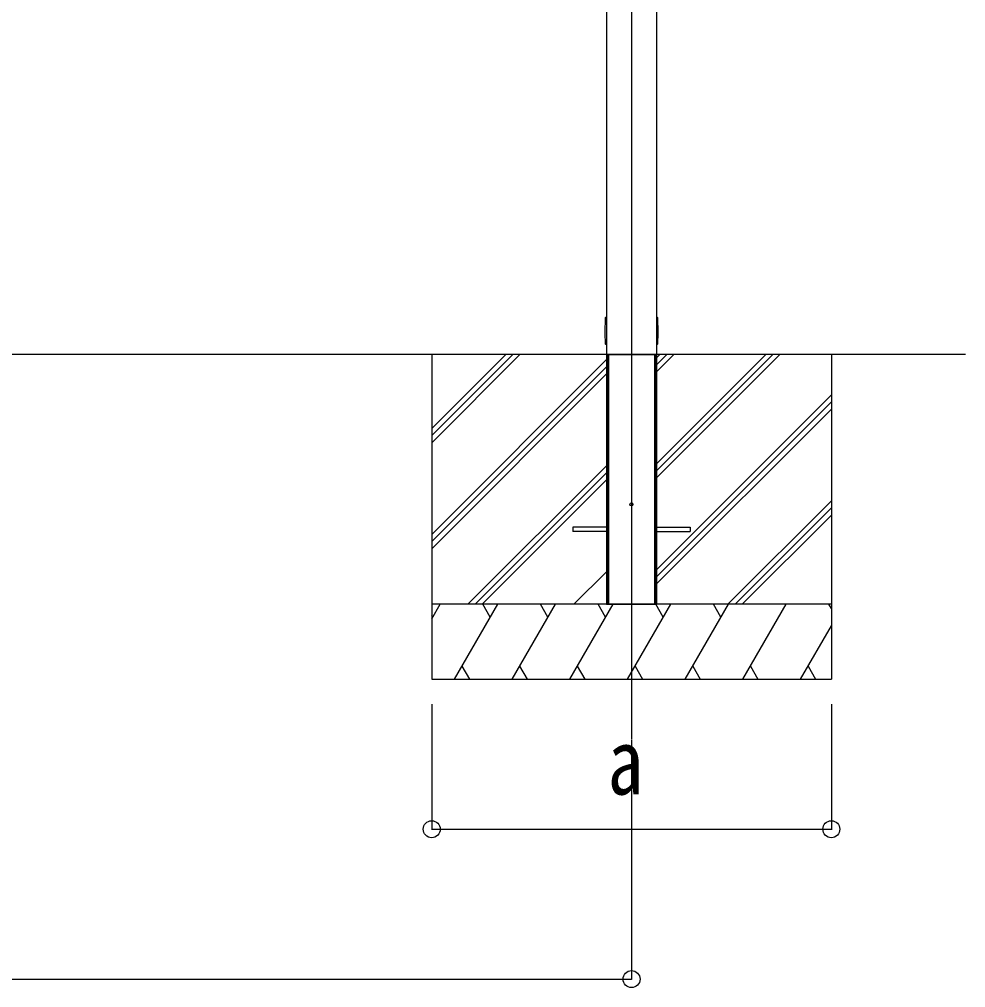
# Model space of a CAD drawing. Units: millimetres, scale not verified. Extents: x -16820 to 16820, y -11880 to 11880.
# Drawn here: x -6940 to -5046, y -6377 to -4440 of the extents above; entities that cross this region are included whole.
import ezdxf
from ezdxf.enums import TextEntityAlignment as Align

# ---------------------------------------------------------------- set-up
doc = ezdxf.new("R2010")
doc.units = ezdxf.units.MM
doc.header["$LTSCALE"] = 60
for name, color, linetype in [('0-3_YKK_12', 2, 'Continuous'), ('0-4_YKK_A1', 4, 'Continuous'), ('0-5_YKK_D', 6, 'Continuous')]:
    doc.layers.add(name, color=color, linetype=linetype)
doc.styles.add('ＭＳ ゴシック', font='')
doc.styles.get('ＭＳ ゴシック').set_extended_font_data('MS Gothic')

msp = doc.modelspace()

# ---------------------------------------------------------------- linework, layer by layer
at = {"layer": '0-3_YKK_12'}
msp.add_line((-5714.92, -2909.33), (-5714.92, -5879.28), dxfattribs=at)
at = {"layer": '0-4_YKK_A1'}
for p, q in [((-5764.92, -2728.5), (-5764.92, -5129.28)), ((-5664.92, -2728.5), (-5664.92, -5129.28)), ((-5767.42, -5066.7), (-5767.15, -5035.8)), ((-5662.69, -5035.8), (-5662.42, -5066.7)), ((-5767.22, -5089.7), (-5767.42, -5066.7)), ((-5662.42, -5066.7), (-5662.62, -5089.7)), ((-5663.12, -5090), (-5664.92, -5090)), ((-5662.92, -5090), (-5663.12, -5090)), ((-5045.98, -5110), (-14485.16, -5110)), ((-6114.83, -5110), (-6114.83, -5760)), ((-6114.83, -5286.63), (-5938.2, -5110)), ((-6114.83, -5272.49), (-5952.35, -5110)), ((-6114.83, -5258.35), (-5966.49, -5110)), ((-5764.92, -5110), (-5764.62, -5110)), ((-5764.62, -5110), (-5665.22, -5110)), ((-5762.42, -5110), (-5762.42, -5610)), ((-5760.92, -5110), (-5760.92, -5610)), ((-5665.22, -5110), (-5664.92, -5110)), ((-5664.92, -5110), (-5664.92, -5610)), ((-5664.83, -5357.13), (-5417.7, -5110)), ((-5664.83, -5342.99), (-5431.85, -5110)), ((-5664.83, -5328.84), (-5445.99, -5110)), ((-5664.83, -5145), (-5629.84, -5110)), ((-5664.83, -5130.86), (-5643.98, -5110)), ((-5664.83, -5116.71), (-5658.12, -5110)), ((-5314.83, -5110), (-5314.83, -5760)), ((-6114.83, -5470.48), (-5764.83, -5120.48)), ((-6114.83, -5484.62), (-5764.83, -5134.62)), ((-6114.83, -5498.76), (-5764.83, -5148.76)), ((-5664.83, -5540.97), (-5314.83, -5190.98)), ((-5664.83, -5555.12), (-5314.83, -5205.12)), ((-5664.83, -5569.26), (-5314.83, -5219.26)), ((-6042.23, -5610), (-5764.83, -5332.61)), ((-6028.08, -5610), (-5764.83, -5346.75)), ((-6013.94, -5610), (-5764.83, -5360.89)), ((-5521.73, -5610), (-5314.83, -5403.11)), ((-5507.58, -5610), (-5314.83, -5417.25)), ((-5493.44, -5610), (-5314.83, -5431.39)), ((-5832.48, -5455.5), (-5832.48, -5464.5)), ((-5764.98, -5455.5), (-5832.48, -5455.5)), ((-5664.98, -5455.5), (-5597.48, -5455.5)), ((-5597.48, -5455.5), (-5597.48, -5464.5)), ((-5764.98, -5464.5), (-5832.48, -5464.5)), ((-5664.98, -5464.5), (-5597.48, -5464.5)), ((-5830.09, -5610), (-5764.83, -5544.74)), ((-5314.83, -5610), (-6114.83, -5610)), ((-6114.83, -5638.94), (-6098.13, -5610)), ((-6069.26, -5760), (-5982.66, -5610)), ((-5997.66, -5635.98), (-6012.66, -5610)), ((-5953.79, -5760), (-5867.19, -5610)), ((-5882.19, -5635.98), (-5897.19, -5610)), ((-5838.32, -5760), (-5751.72, -5610)), ((-5766.72, -5635.98), (-5781.72, -5610)), ((-5762.42, -5610), (-5761.42, -5610)), ((-5761.42, -5610), (-5760.92, -5610)), ((-5760.92, -5610), (-5668.92, -5610)), ((-5722.85, -5760), (-5636.25, -5610)), ((-5651.25, -5635.98), (-5666.25, -5610)), ((-5665.22, -5610), (-5664.92, -5610)), ((-5607.38, -5760), (-5520.78, -5610)), ((-5535.78, -5635.98), (-5550.78, -5610)), ((-5491.91, -5760), (-5405.3, -5610)), ((-5314.83, -5618.66), (-5319.84, -5610)), ((-6113.13, -5635.98), (-6114.83, -5633.02)), ((-5376.44, -5760), (-5314.83, -5653.3)), ((-6054.26, -5734.02), (-6039.26, -5760)), ((-5938.79, -5734.02), (-5923.79, -5760)), ((-5823.32, -5734.02), (-5808.32, -5760)), ((-5707.85, -5734.02), (-5692.85, -5760)), ((-5592.38, -5734.02), (-5577.38, -5760)), ((-5476.91, -5734.02), (-5461.91, -5760)), ((-5361.44, -5734.02), (-5346.44, -5760)), ((-6114.83, -5760), (-5314.83, -5760))]:
    msp.add_line(p, q, dxfattribs=at)
for points in [[(-5766.85, -5035.5), (-5766.65, -5035.5), (-5764.92, -5035.5)], [(-5664.92, -5035.5), (-5663.19, -5035.5), (-5662.99, -5035.5)], [(-5764.92, -5090), (-5766.72, -5090), (-5766.92, -5090)], [(-5764.92, -5110), (-5764.92, -5610), (-5764.62, -5610)], [(-5668.92, -5110), (-5668.92, -5610), (-5668.42, -5610), (-5667.42, -5610)], [(-5667.42, -5110), (-5667.42, -5610), (-5667.12, -5610), (-5665.22, -5610)], [(-5764.62, -5610), (-5762.72, -5610), (-5762.42, -5610)]]:
    msp.add_lwpolyline(points, dxfattribs=at)
msp.add_circle((-5714.92, -5410), 3, dxfattribs=at)
for centre, start, end in [((-5766.85, -5035.8), 90, 179.5), ((-5662.99, -5035.8), 0.5, 90), ((-5766.92, -5089.7), 180.5, 270), ((-5662.92, -5089.7), 270, 359.5)]:
    msp.add_arc(centre, 0.3, start, end, dxfattribs=at)
at = {"layer": '0-5_YKK_D'}
for p, q in [((-6114.83, -5810), (-6114.83, -6061)), ((-5314.83, -5810), (-5314.83, -6061)), ((-5714.92, -5880.28), (-5714.84, -6361.02)), ((-6114.83, -6060), (-5314.83, -6060)), ((-13514.84, -6361.37), (-5714.84, -6360.02))]:
    msp.add_line(p, q, dxfattribs=at)
for centre in [(-6114.83, -6060), (-5314.83, -6060), (-5714.84, -6360.02)]:
    msp.add_circle(centre, 17, dxfattribs=at)

# ---------------------------------------------------------------- texts
at = {"layer": '0-5_YKK_D', "style": 'ＭＳ ゴシック', "width": 0.8}
msp.add_text('a', height=132, dxfattribs=at).set_placement((-5762.83, -6030), align=Align.BOTTOM_LEFT)

doc.saveas('drawing.dxf')
